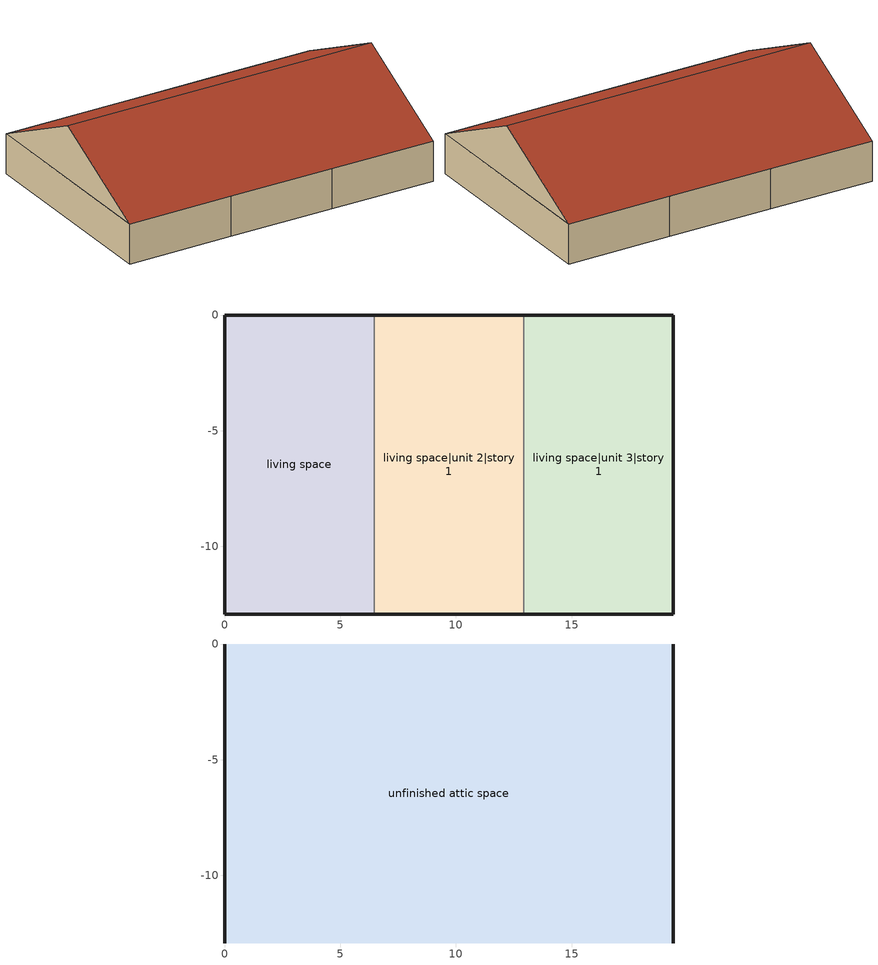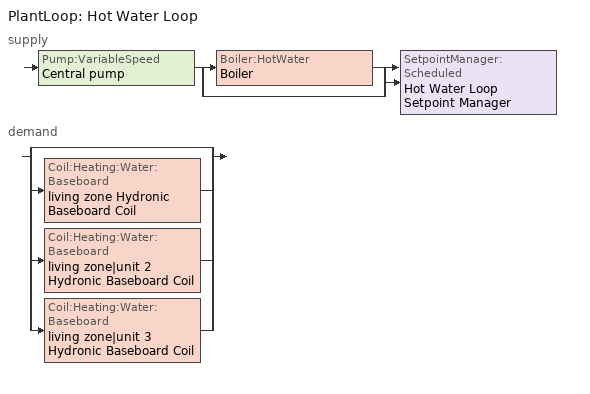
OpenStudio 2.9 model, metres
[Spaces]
living space
 floor foundation: 0,-12.93 0,0 6.47,0 6.47,-12.93 z0
 wall outside: 6.47,0 0,0 0,-12.93 6.47,-12.93 z0:2.44
 wall to living space|unit 2|story 1: 6.47,-12.93 6.47,0 z0:2.44
living space|unit 2|story 1
 floor foundation: 6.47,-12.93 6.47,0 12.93,0 12.93,-12.93 z0
 wall outside: 6.47,-12.93 12.93,-12.93 / 12.93,0 6.47,0 z0:2.44
 wall to living space|unit 3|story 1: 12.93,-12.93 12.93,0 z0:2.44
living space|unit 3|story 1
 floor foundation: 12.93,-12.93 12.93,0 19.4,0 19.4,-12.93 z0
 wall outside: 12.93,-12.93 19.4,-12.93 19.4,0 12.93,0 z0:2.44
unfinished attic space
 floor to living space: 6.47,0 6.47,-12.93 0,-12.93 0,0 z2.44
 floor to living space|unit 3|story 1: 19.4,0 19.4,-12.93 12.93,-12.93 12.93,0 z2.44
 floor to living space|unit 2|story 1: 12.93,0 12.93,-12.93 6.47,-12.93 6.47,0 z2.44
 wall outside: 0,-6.47,5.67 0,0,2.44 0,-12.93,2.44; 19.4,-6.47,5.67 19.4,-12.93,2.44 19.4,0,2.44
 roof outside: 0,-6.47,5.67 19.4,-6.47,5.67 19.4,0,2.44 0,0,2.44; 19.4,-6.47,5.67 0,-6.47,5.67 0,-12.93,2.44 19.4,-12.93,2.44
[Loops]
PlantLoop 'Hot Water Loop'
 supply: Pump:VariableSpeed 'Central pump' > split
  | Boiler:HotWater 'Boiler'
  | bypass
  join > SetpointManager:Scheduled 'Hot Water Loop Setpoint Manager'
 demand: split
  | bypass
  | Coil:Heating:Water:Baseboard 'living zone Hydronic Baseboard Coil'
  | Coil:Heating:Water:Baseboard 'living zone|unit 2 Hydronic Baseboard Coil'
  | Coil:Heating:Water:Baseboard 'living zone|unit 3 Hydronic Baseboard Coil'
[Site]
Denver Intl Ap_CO_USA: Latitude {deg}=39.83; Longitude {deg}=-104.65; Time Zone {hr}=-7; Elevation {m}=1650
[ClimateZones]
Climate Zone Institution Name 2=Building America; Climate Zone Document Year 2=0; Climate Zone Value 2=Cold
[Site:WaterMainsTemperature]
Calculation Method=Correlation; Annual Average Outdoor Air Temperature {C}=10.8753; Maximum Difference In Monthly Average Outdoor Air Temperatures {deltaC}=23.1524
[Site:GroundTemperature:Deep]
10.8753, 10.8753, 10.8753, 10.8753, 10.8753, 10.8753, 10.8753, 10.8753, 10.8753, 10.8753, 10.8753, 10.8753
[Building]
Building 1: North Axis {deg}=0; Standards Number of Stories=1; Standards Number of Above Ground Stories=1; Standards Building Type=singlefamilyattached; Standards Number of Living Units=3
[ThermalZone] Use Ideal Air Loads=No
Name | Thermostat
living zone | living zone temperature setpoint
living zone|unit 2 | living zone|unit 2 temperature setpoint
living zone|unit 3 | living zone|unit 3 temperature setpoint
unfinished attic zone
[Sizing:Zone] Zone Cooling Design Supply Air Temperature Input Method=SupplyAirTemperature; Zone Cooling Design Supply Air Temperature {C}=14; Zone Cooling Design Supply Air Temperature Difference {deltaC}=11.11; Zone Heating Design Supply Air Temperature Input Method=SupplyAirTemperature; Zone Heating Design Supply Air Temperature {C}=40; Zone Heating Design Supply Air Temperature Difference {deltaC}=11.11; Zone Cooling Design Supply Air Humidity Ratio {kg-H2O/kg-air}=0.0085; Zone Heating Design Supply Air Humidity Ratio {kg-H2O/kg-air}=0.008; Cooling Design Air Flow Method=DesignDay; Heating Design Air Flow Method=DesignDay; Account for Dedicated Outdoor Air System=No; Dedicated Outdoor Air System Control Strategy=NeutralSupplyAir; Dedicated Outdoor Air Low Setpoint Temperature for Design {C}=autosize; Dedicated Outdoor Air High Setpoint Temperature for Design {C}=autosize
living zone; living zone|unit 2; living zone|unit 3; unfinished attic zone
[Zone equipment]
living zone: living zone Hydronic Baseboard
living zone|unit 2: living zone|unit 2 Hydronic Baseboard
living zone|unit 3: living zone|unit 3 Hydronic Baseboard
[Space]
Name | Space Type | Thermal Zone | Building Unit
living space | Space Type 1 | living zone | unit 1
living space|unit 2|story 1 | Space Type 1 | living zone|unit 2 | unit 2
living space|unit 3|story 1 | Space Type 1 | living zone|unit 3 | unit 3
unfinished attic space | Space Type 2 | unfinished attic zone
[SpaceType]
Name | Standards Space Type
Space Type 1 | living
Space Type 2 | unfinished attic
[BuildingUnit] Building Unit Type=Residential
unit 1; unit 2; unit 3
[External:File]
8760.csv: File=8760.csv
[People:Definition] Number of People Calculation Method=People; Number of People {people}=3.39; Fraction Radiant=0.319734; Sensible Heat Fraction=0.573; Carbon Dioxide Generation Rate {m3/s-W}=0; Enable ASHRAE 55 Comfort Warnings=No; Mean Radiant Temperature Calculation Type=ZoneAveraged
res occupants|living space; res occupants|unit 2|living space|unit 2|story 1; res occupants|unit 3|living space|unit 3|story 1
[People] Number of People Schedule=occupants; Activity Level Schedule=Schedule Ruleset 1; Multiplier=1
Name | People Definition | Space or SpaceType
res occupants|living space | res occupants|living space | living space
res occupants|unit 2|living space|unit 2|story 1 | res occupants|unit 2|living space|unit 2|story 1 | living space|unit 2|story 1
res occupants|unit 3|living space|unit 3|story 1 | res occupants|unit 3|living space|unit 3|story 1 | living space|unit 3|story 1
[PlantLoop]
Hot Water Loop: Fluid Type=Water; Glycol Concentration=0; Minimum Loop Temperature {C}=10; Plant Loop Volume {m3}=Autocalculate; Load Distribution Scheme=Optimal
[Sizing:Plant]
Hot Water Loop: Loop Type=Heating; Design Loop Exit Temperature {C}=82.2222; Loop Design Temperature Difference {deltaC}=11.1111; Sizing Option=NonCoincident; Zone Timesteps in Averaging Window=1; Coincident Sizing Factor Mode=None
[SetpointManager:Scheduled]
Hot Water Loop Setpoint Manager: Control Variable=Temperature; Schedule=Hot Water Loop Temp - 180F
[Pump:VariableSpeed]
Central pump: Rated Pump Head {Pa}=179344; Motor Efficiency=0.9; Pump Control Type=Intermittent; Skin Loss Radiative Fraction=0.5; Design Power Sizing Method=PowerPerFlowPerPressure; Design Electric Power per Unit Flow Rate {W/(m3/s)}=348701.1; Design Shaft Power per Unit Flow Rate per Unit Head {W-s/m3-Pa}=1.28205; Design Minimum Flow Rate Fraction=0
[Boiler:HotWater]
Boiler: Fuel Type=NaturalGas; Nominal Thermal Efficiency=0.78; Efficiency Curve Temperature Evaluation Variable=LeavingBoiler; Design Water Outlet Temperature {C}=82.2222; Minimum Part Load Ratio=0; Maximum Part Load Ratio=1.2; Optimum Part Load Ratio=1; Water Outlet Upper Temperature Limit {C}=95; Boiler Flow Mode=LeavingSetpointModulated; Parasitic Electric Load {W}=0; Sizing Factor=1
[Coil:Heating:Water:Baseboard] Heating Design Capacity Method=HeatingDesignCapacity; Heating Design Capacity {W}=autosize; Heating Design Capacity Per Floor Area {W/m2}=0; Fraction of Autosized Heating Design Capacity=0.8
living zone Hydronic Baseboard Coil; living zone|unit 2 Hydronic Baseboard Coil; living zone|unit 3 Hydronic Baseboard Coil
[ZoneHVAC:Baseboard:Convective:Water] Availability Schedule=Always On Discrete
Name | Heating Coil
living zone Hydronic Baseboard | living zone Hydronic Baseboard Coil
living zone|unit 2 Hydronic Baseboard | living zone|unit 2 Hydronic Baseboard Coil
living zone|unit 3 Hydronic Baseboard | living zone|unit 3 Hydronic Baseboard Coil
[EnergyManagementSystem:Sensor]
Central_pump_s: Output Variable or Output Meter Index Key=Central pump; Output Variable or Output Meter=Pump Electric Energy
[EnergyManagementSystem:Program]
Central_pumps_program: Set central_pumps_h = Central_pump_s
[EnergyManagementSystem:OutputVariable]
Central htg pump:Pumps:Electricity: EMS Variable=central_pumps_h; Type of Data in Variable=Summed; Update Frequency=SystemTimestep; EMS Program or Subroutine=Central_pumps_program; Units=J
[EnergyManagementSystem:ProgramCallingManager]
Central pump program calling manager: EndOfSystemTimestepBeforeHVACReporting; Central_pumps_program
[ThermostatSetpoint:DualSetpoint] Heating Setpoint Temperature Schedule=res heating setpoint; Cooling Setpoint Temperature Schedule=res cooling setpoint
living zone temperature setpoint; living zone|unit 2 temperature setpoint; living zone|unit 3 temperature setpoint
[Schedule:File]
occupants: External File=8760.csv; Column Number=1; Rows to Skip at Top=1; Number of Hours of Data=8760; Minutes per Item=60
[Schedule:Ruleset]
Name | Default Day Schedule | Summer Design Day Schedule | Winter Design Day Schedule
Schedule Ruleset 1 | Schedule Day 3
Hot Water Loop Temp - 180F | Hot Water Loop Temp - 180F Default
res heating setpoint | Schedule Day 5 | res heating setpoint summer design | res heating setpoint winter design
res cooling setpoint | Schedule Day 6 | res cooling setpoint summer design | res cooling setpoint winter design
[Schedule:Day]
Schedule Day 3: 24, 0, 112.539
Hot Water Loop Temp - 180F Default: 24, 0, 82.2222
Schedule Day 5; Schedule Day 6: 24, 0, 0
res heating setpoint allday1; res heating setpoint allday2; res heating setpoint allday3; res heating setpoint allday4; res heating setpoint allday5; res heating setpoint allday6; res heating setpoint allday7; res heating setpoint allday8; res heating setpoint allday9; res heating setpoint allday10; res heating setpoint allday11; res heating setpoint allday12: 24, 0, 21.6667
res heating setpoint winter design; res cooling setpoint winter design: 24, 0, 21.1111
res heating setpoint summer design; res cooling setpoint summer design: 24, 0, 23.8889
res cooling setpoint allday1; res cooling setpoint allday2; res cooling setpoint allday3; res cooling setpoint allday4; res cooling setpoint allday5; res cooling setpoint allday6; res cooling setpoint allday7; res cooling setpoint allday8; res cooling setpoint allday9; res cooling setpoint allday10; res cooling setpoint allday11; res cooling setpoint allday12: 24, 0, 24.4444
[Schedule:Constant]
Always On Discrete: Value=1
[Schedule:Rule] Apply Sunday=Yes; Apply Monday=Yes; Apply Tuesday=Yes; Apply Wednesday=Yes; Apply Thursday=Yes; Apply Friday=Yes; Apply Saturday=Yes; Date Specification Type=DateRange; Start Day=1
Name | Schedule Ruleset | Rule Order | Day Schedule | Start Month | End Month | End Day
res heating setpoint allday rule1 | res heating setpoint | 11 | res heating setpoint allday1 | 1 | 1 | 31
res heating setpoint allday rule2 | res heating setpoint | 10 | res heating setpoint allday2 | 2 | 2 | 28
res heating setpoint allday rule3 | res heating setpoint | 9 | res heating setpoint allday3 | 3 | 3 | 31
res heating setpoint allday rule4 | res heating setpoint | 8 | res heating setpoint allday4 | 4 | 4 | 30
res heating setpoint allday rule5 | res heating setpoint | 7 | res heating setpoint allday5 | 5 | 5 | 31
res heating setpoint allday rule6 | res heating setpoint | 6 | res heating setpoint allday6 | 6 | 6 | 30
res heating setpoint allday rule7 | res heating setpoint | 5 | res heating setpoint allday7 | 7 | 7 | 31
res heating setpoint allday rule8 | res heating setpoint | 4 | res heating setpoint allday8 | 8 | 8 | 31
res heating setpoint allday rule9 | res heating setpoint | 3 | res heating setpoint allday9 | 9 | 9 | 30
res heating setpoint allday rule10 | res heating setpoint | 2 | res heating setpoint allday10 | 10 | 10 | 31
res heating setpoint allday rule11 | res heating setpoint | 1 | res heating setpoint allday11 | 11 | 11 | 30
res heating setpoint allday rule12 | res heating setpoint | 0 | res heating setpoint allday12 | 12 | 12 | 31
res cooling setpoint allday rule1 | res cooling setpoint | 11 | res cooling setpoint allday1 | 1 | 1 | 31
res cooling setpoint allday rule2 | res cooling setpoint | 10 | res cooling setpoint allday2 | 2 | 2 | 28
res cooling setpoint allday rule3 | res cooling setpoint | 9 | res cooling setpoint allday3 | 3 | 3 | 31
res cooling setpoint allday rule4 | res cooling setpoint | 8 | res cooling setpoint allday4 | 4 | 4 | 30
res cooling setpoint allday rule5 | res cooling setpoint | 7 | res cooling setpoint allday5 | 5 | 5 | 31
res cooling setpoint allday rule6 | res cooling setpoint | 6 | res cooling setpoint allday6 | 6 | 6 | 30
res cooling setpoint allday rule7 | res cooling setpoint | 5 | res cooling setpoint allday7 | 7 | 7 | 31
res cooling setpoint allday rule8 | res cooling setpoint | 4 | res cooling setpoint allday8 | 8 | 8 | 31
res cooling setpoint allday rule9 | res cooling setpoint | 3 | res cooling setpoint allday9 | 9 | 9 | 30
res cooling setpoint allday rule10 | res cooling setpoint | 2 | res cooling setpoint allday10 | 10 | 10 | 31
res cooling setpoint allday rule11 | res cooling setpoint | 1 | res cooling setpoint allday11 | 11 | 11 | 30
res cooling setpoint allday rule12 | res cooling setpoint | 0 | res cooling setpoint allday12 | 12 | 12 | 31
